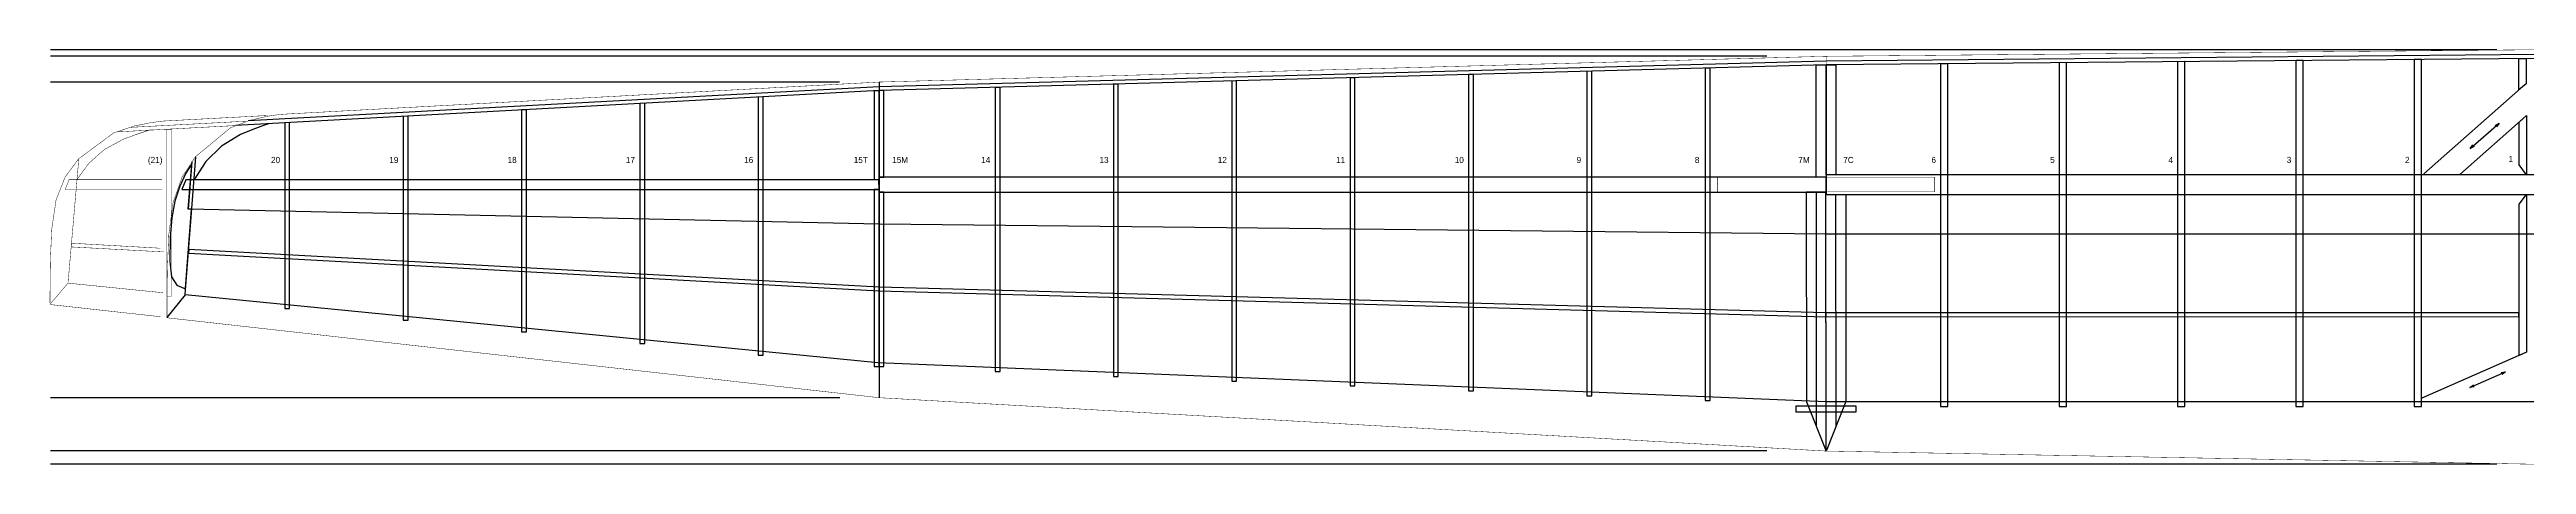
# Model space of a CAD drawing. Extents: x 36 to 576, y 36 to 84.
# Drawn here: x 36 to 304.9, y 37.3 to 82.3 of the extents above; entities that cross this region are included whole.
import ezdxf

# ---------------------------------------------------------------- set-up
doc = ezdxf.new("R2010")
doc.units = 0
doc.layers.get('0').update_dxf_attribs({"linetype": 'CONTINUOUS'})

msp = doc.modelspace()

# ---------------------------------------------------------------- linework, layer by layer
at = {"color": 0}
for points in [[(222.476, 81.605), (36.1462, 81.605)], [(301.709, 82.3013), (36.1465, 82.3013)], [(305.992, 81.3652), (228.892, 80.6545), (126.107, 77.8586), (56.2629, 74.0911)], [(305.992, 81.7681), (228.892, 81.0571), (126.107, 78.2612), (57.5898, 74.5652)], [(121.794, 78.7974), (36.116, 78.7974)], [(126.095, 78.7825), (126.095, 44.5208)], [(304.628, 78.3918), (293.776, 68.8193)], [(59.7874, 74.26), (59.2424, 74.0625), (58.114, 73.644), (56.7546, 73.083), (54.6853, 71.843), (53.011, 70.1768), (51.9289, 68.5339), (51.7314, 68.1943)], [(304.909, 75.113), (297.706, 68.7629)], [(298.835, 71.5676), (301.962, 74.3162)], [(301.529, 74.0925), (301.963, 74.3164), (301.685, 73.9148)], [(50.742, 55.7195), (51.9031, 70.6702)], [(51.0974, 64.9954), (51.5003, 70.1726)], [(299.269, 71.7917), (298.835, 71.5679), (299.113, 71.9695)], [(51.4351, 69.8145), (51.3325, 69.6802), (50.8071, 68.8943), (50.1558, 67.4924), (49.6265, 65.8535), (49.3027, 64.0488), (49.1289, 61.9163), (49.0815, 59.3101), (49.279, 57.6436), (49.8594, 56.7432), (50.5901, 56.4036), (50.748, 56.3562)], [(50.7717, 56.4036), (51.4351, 64.9807), (51.0798, 64.9807), (51.4587, 69.8618)], [(306.005, 68.7214), (228.898, 68.7214), (228.898, 66.583), (306.005, 66.583)], [(305.999, 62.2886), (228.898, 62.2886), (126.113, 63.3547), (51.1216, 64.9897)], [(227.831, 66.8289), (227.831, 41.4287)], [(229.916, 66.4971), (229.939, 41.3577)], [(50.7361, 55.7043), (48.7754, 53.2107)], [(305.992, 44.0828), (228.892, 44.0828), (125.965, 48.3003), (50.7598, 55.7043)], [(304.932, 49.4521), (293.559, 44.4529)], [(298.793, 45.6226), (302.667, 47.3286)], [(299.275, 45.7053), (298.794, 45.6228), (299.18, 45.9221)], [(302.186, 47.2463), (302.667, 47.3289), (302.281, 47.0295)], [(121.812, 44.5178), (36.1336, 44.5178)], [(222.476, 38.7661), (36.1462, 38.7661)], [(301.709, 37.321), (36.1465, 37.321)]]:
    msp.add_lwpolyline(points, dxfattribs=at)
at = {"color": 0, "const_width": 0.0474}
for points in [[(305.992, 82.301), (228.892, 81.5901), (126.107, 78.7942), (61.7542, 75.323)], [(228.898, 81.5757), (228.874, 38.6895)], [(61.8484, 75.3232), (61.5977, 75.3132), (60.9954, 75.2717), (59.7891, 75.0981), (57.8784, 74.6689), (55.6763, 73.8325), (51.8735, 70.687), (50.4314, 68.5134), (49.437, 65.7131), (48.9666, 62.1736), (48.825, 58.6021), (48.7869, 55.7864), (48.7815, 54.0112), (48.7815, 53.3108), (48.7815, 53.2107)], [(49.1484, 74.5977), (48.8977, 74.5889), (48.2954, 74.5515), (47.0891, 74.396), (45.1785, 74.0115), (42.9763, 73.2622), (39.1736, 70.4446), (37.7314, 68.4973), (36.7371, 65.989), (36.2666, 62.8184), (36.125, 59.6189), (36.0869, 57.0964), (36.0815, 55.5066), (36.0815, 54.8792), (36.0815, 54.7893)], [(47.0874, 73.6453), (46.5425, 73.4683), (45.4141, 73.0935), (44.0547, 72.5911), (41.9853, 71.4802), (40.311, 69.9873), (39.229, 68.5156), (39.0315, 68.2114)], [(56.1836, 74.0674), (43.3416, 73.3804)], [(57.3447, 74.5413), (44.8816, 73.8779)], [(59.6982, 75.1604), (48.9885, 74.5916)], [(38.042, 57.0366), (39.2031, 70.4294)], [(48.2226, 68.1914), (38.1526, 68.1914), (37.7261, 67.125), (48.27, 67.125)], [(48.0566, 60.7512), (38.3894, 61.2964), (38.3657, 60.8936), (48.4358, 60.3484)], [(38.0342, 56.9602), (36.0911, 54.6855)], [(48.3411, 55.9177), (38.0342, 56.9602)], [(48.0408, 53.3145), (36.0515, 54.6411)], [(305.992, 37.2944), (228.892, 38.7278), (126.095, 44.521), (48.7815, 53.1987)]]:
    msp.add_lwpolyline(points, dxfattribs=at)
at = {"color": 7}
for points in [[(242.131, 80.7817), (241.332, 80.77), (241.332, 43.5527), (242.131, 43.5527), (242.131, 80.7817)], [(255.009, 80.9063), (254.191, 80.8884), (254.191, 43.5527), (255.009, 43.5527), (255.009, 80.9063)], [(267.863, 81.0188), (267.063, 81.0068), (267.063, 43.5527), (267.863, 43.5527), (267.863, 81.0188)], [(280.705, 81.1313), (279.906, 81.1252), (279.906, 43.5527), (280.705, 43.5527), (280.705, 81.1313)], [(293.547, 81.2556), (292.748, 81.2439), (292.748, 43.5527), (293.547, 43.5527), (293.547, 81.2556)], [(304.915, 81.3503), (304.915, 78.6018), (304.109, 77.9387), (304.109, 81.3445), (304.915, 81.3503)], [(139.216, 78.2168), (138.683, 78.2051), (138.683, 47.3674), (139.216, 47.3674), (139.216, 78.2168)], [(152.058, 78.5664), (151.525, 78.5544), (151.525, 46.8401), (152.058, 46.8401), (152.058, 78.5664)], [(164.9, 78.9099), (164.367, 78.8982), (164.367, 46.3191), (164.9, 46.3191), (164.9, 78.9099)], [(177.754, 79.2654), (177.221, 79.2534), (177.221, 45.7917), (177.754, 45.7917), (177.754, 79.2654)], [(190.614, 79.6147), (190.069, 79.603), (190.069, 45.2646), (190.614, 45.2646), (190.614, 79.6147)], [(203.474, 79.9644), (202.941, 79.9495), (202.941, 44.7373), (203.474, 44.7373), (203.474, 79.9644)], [(216.322, 80.3108), (215.789, 80.302), (215.789, 44.2102), (216.322, 44.2102), (216.322, 80.3108)], [(228.892, 80.6511), (228.892, 68.4607), (227.82, 68.4607), (227.826, 80.6216), (228.892, 80.6511)], [(229.964, 80.6633), (229.958, 68.7217), (228.892, 68.7217), (228.892, 80.6572), (229.964, 80.6633)], [(87.7966, 75.791), (87.2634, 75.7644), (87.2634, 51.6826), (87.7966, 51.6826), (87.7966, 75.791)], [(100.663, 76.4841), (100.118, 76.4546), (100.118, 50.418), (100.663, 50.418), (100.663, 76.4841)], [(113.505, 77.1802), (112.972, 77.1477), (112.972, 49.1563), (113.505, 49.1563), (113.505, 77.1802)], [(125.562, 77.8259), (125.562, 68.2063), (126.083, 68.1826), (126.089, 77.8555), (125.562, 77.8259)], [(126.101, 77.8613), (126.095, 68.4729), (126.593, 68.4729), (126.593, 77.8733), (126.101, 77.8613)], [(62.0972, 74.405), (61.5642, 74.3755), (61.5642, 54.2122), (62.0972, 54.2122), (62.0972, 74.405)], [(74.9456, 75.1011), (74.4126, 75.0654), (74.4126, 52.9473), (74.9456, 52.9473), (74.9456, 75.1011)], [(304.932, 68.7156), (304.127, 69.8054), (304.127, 74.4258), (304.932, 75.1604), (304.932, 68.7156)], [(126.095, 67.1101), (125.551, 67.1101), (125.551, 47.8943), (126.095, 47.8943), (126.095, 67.1101)], [(126.617, 66.8376), (126.095, 66.8376), (126.095, 47.8943), (126.617, 47.8943), (126.617, 66.8376)], [(226.736, 66.8494), (226.759, 44.0796), (228.892, 38.7249), (228.886, 66.8435), (226.736, 66.8494)], [(231.042, 66.583), (231.042, 44.0913), (228.892, 38.7249), (228.886, 66.583), (231.042, 66.583)], [(304.932, 49.4521), (304.127, 49.0967), (304.127, 65.5166), (304.932, 66.583), (304.932, 49.4521)]]:
    msp.add_lwpolyline(points, close=True, dxfattribs=at)
at = {"color": 0}
for points in [[(242.131, 80.7817), (241.332, 80.77), (241.332, 43.5527), (242.131, 43.5527), (242.131, 80.7817)], [(255.009, 80.9063), (254.191, 80.8884), (254.191, 43.5527), (255.009, 43.5527), (255.009, 80.9063)], [(267.863, 81.0188), (267.063, 81.0068), (267.063, 43.5527), (267.863, 43.5527), (267.863, 81.0188)], [(280.705, 81.1313), (279.906, 81.1252), (279.906, 43.5527), (280.705, 43.5527), (280.705, 81.1313)], [(293.547, 81.2556), (292.748, 81.2439), (292.748, 43.5527), (293.547, 43.5527), (293.547, 81.2556)], [(304.915, 81.3503), (304.915, 78.6018), (304.109, 77.9387), (304.109, 81.3445), (304.915, 81.3503)], [(139.216, 78.2168), (138.683, 78.2051), (138.683, 47.3674), (139.216, 47.3674), (139.216, 78.2168)], [(152.058, 78.5664), (151.525, 78.5544), (151.525, 46.8401), (152.058, 46.8401), (152.058, 78.5664)], [(164.9, 78.9099), (164.367, 78.8982), (164.367, 46.3191), (164.9, 46.3191), (164.9, 78.9099)], [(177.754, 79.2654), (177.221, 79.2534), (177.221, 45.7917), (177.754, 45.7917), (177.754, 79.2654)], [(190.614, 79.6147), (190.069, 79.603), (190.069, 45.2646), (190.614, 45.2646), (190.614, 79.6147)], [(203.474, 79.9644), (202.941, 79.9495), (202.941, 44.7373), (203.474, 44.7373), (203.474, 79.9644)], [(216.322, 80.3108), (215.789, 80.302), (215.789, 44.2102), (216.322, 44.2102), (216.322, 80.3108)], [(228.892, 80.6511), (228.892, 68.4607), (227.82, 68.4607), (227.826, 80.6216), (228.892, 80.6511)], [(229.964, 80.6633), (229.958, 68.7217), (228.892, 68.7217), (228.892, 80.6572), (229.964, 80.6633)], [(87.7966, 75.791), (87.2634, 75.7644), (87.2634, 51.6826), (87.7966, 51.6826), (87.7966, 75.791)], [(100.663, 76.4841), (100.118, 76.4546), (100.118, 50.418), (100.663, 50.418), (100.663, 76.4841)], [(113.505, 77.1802), (112.972, 77.1477), (112.972, 49.1563), (113.505, 49.1563), (113.505, 77.1802)], [(125.562, 77.8259), (125.562, 68.2063), (126.083, 68.1826), (126.089, 77.8555), (125.562, 77.8259)], [(126.101, 77.8613), (126.095, 68.4729), (126.593, 68.4729), (126.593, 77.8733), (126.101, 77.8613)], [(62.0972, 74.405), (61.5642, 74.3755), (61.5642, 54.2122), (62.0972, 54.2122), (62.0972, 74.405)], [(74.9456, 75.1011), (74.4126, 75.0654), (74.4126, 52.9473), (74.9456, 52.9473), (74.9456, 75.1011)], [(304.932, 68.7156), (304.127, 69.8054), (304.127, 74.4258), (304.932, 75.1604), (304.932, 68.7156)], [(50.8193, 68.1912), (50.4045, 67.125), (126.095, 67.125), (126.072, 68.1912), (50.8193, 68.1912)], [(126.083, 68.4541), (126.083, 66.8503), (228.898, 66.8503), (228.898, 68.4541), (126.083, 68.4541)], [(126.095, 67.1101), (125.551, 67.1101), (125.551, 47.8943), (126.095, 47.8943), (126.095, 67.1101)], [(126.617, 66.8376), (126.095, 66.8376), (126.095, 47.8943), (126.617, 47.8943), (126.617, 66.8376)], [(226.736, 66.8494), (226.759, 44.0796), (228.892, 38.7249), (228.886, 66.8435), (226.736, 66.8494)], [(231.042, 66.583), (231.042, 44.0913), (228.892, 38.7249), (228.886, 66.583), (231.042, 66.583)], [(304.932, 49.4521), (304.127, 49.0967), (304.127, 65.5166), (304.932, 66.583), (304.932, 49.4521)], [(51.1389, 60.6128), (51.1152, 60.198), (126.095, 56.1228), (126.095, 56.5137), (51.1389, 60.6128)], [(126.095, 56.5134), (126.095, 56.1226), (228.88, 53.3149), (228.88, 53.7295), (126.095, 56.5134)], [(304.103, 53.3083), (304.103, 53.729), (228.886, 53.7349), (228.886, 53.3203), (304.103, 53.3083)], [(225.662, 42.9526), (225.662, 43.6216), (228.873, 43.6216), (228.873, 42.9526), (225.662, 42.9526)], [(228.918, 42.9526), (228.918, 43.6216), (232.129, 43.6216), (232.129, 42.9526), (228.918, 42.9526)]]:
    msp.add_lwpolyline(points, close=True, dxfattribs=at)
at = {"color": 0, "const_width": 0.0474}
for points in [[(49.2412, 73.6648), (48.72, 73.6409), (48.72, 55.512), (49.2412, 55.512), (49.2412, 73.6648)], [(217.09, 66.8704), (217.09, 68.4697), (240.689, 68.4697), (240.689, 66.8704), (217.09, 66.8704)], [(225.685, 43.0193), (225.685, 43.5552), (232.106, 43.5552), (232.106, 43.0193), (225.685, 43.0193)]]:
    msp.add_lwpolyline(points, close=True, dxfattribs=at)
at = {"color": 7}
for points in [[(301.529, 74.0925), (301.963, 74.3164), (301.685, 73.9148)], [(299.269, 71.7917), (298.835, 71.5679), (299.113, 71.9695)], [(299.275, 45.7053), (298.794, 45.6228), (299.18, 45.9221)], [(302.186, 47.2464), (302.667, 47.3289), (302.281, 47.0296)]]:
    msp.add_lwpolyline(points, dxfattribs=at)

# ---------------------------------------------------------------- texts
at = {"color": 0}
for s, height, p in [('(21)', 0.66343, (46.7083, 70.0037)), ('20', 0.66343, (60.0715, 70.0037)), ('19', 0.66343, (72.9136, 70.0037)), ('18', 0.66343, (85.7559, 70.0037)), ('17', 0.66343, (98.5979, 70.0037)), ('16', 0.66343, (111.44, 70.0037)), ('15T', 0.66343, (123.335, 70.0037)), ('15M', 0.66343, (127.505, 70.0037)), ('14', 0.66343, (137.172, 70.0037)), ('13', 0.66343, (150.014, 70.0037)), ('12', 0.66343, (162.856, 70.0037)), ('11', 0.66343, (175.698, 70.0037)), ('10', 0.66343, (188.588, 70.0037)), ('9', 0.6634, (201.81, 70.0037)), ('8', 0.6634, (214.652, 70.0037)), ('7M', 0.66343, (225.883, 70.0037)), ('7C', 0.66343, (230.764, 70.0037)), ('6', 0.6634, (240.336, 70.0037)), ('5', 0.6634, (253.226, 70.0037)), ('4', 0.6634, (266.068, 70.0037)), ('3', 0.6634, (278.91, 70.0037)), ('2', 0.6634, (291.752, 70.0037)), ('1', 0.6634, (302.983, 70.0986))]:
    msp.add_text(s, height=height, dxfattribs=at).set_placement(p)

doc.saveas('drawing.dxf')
